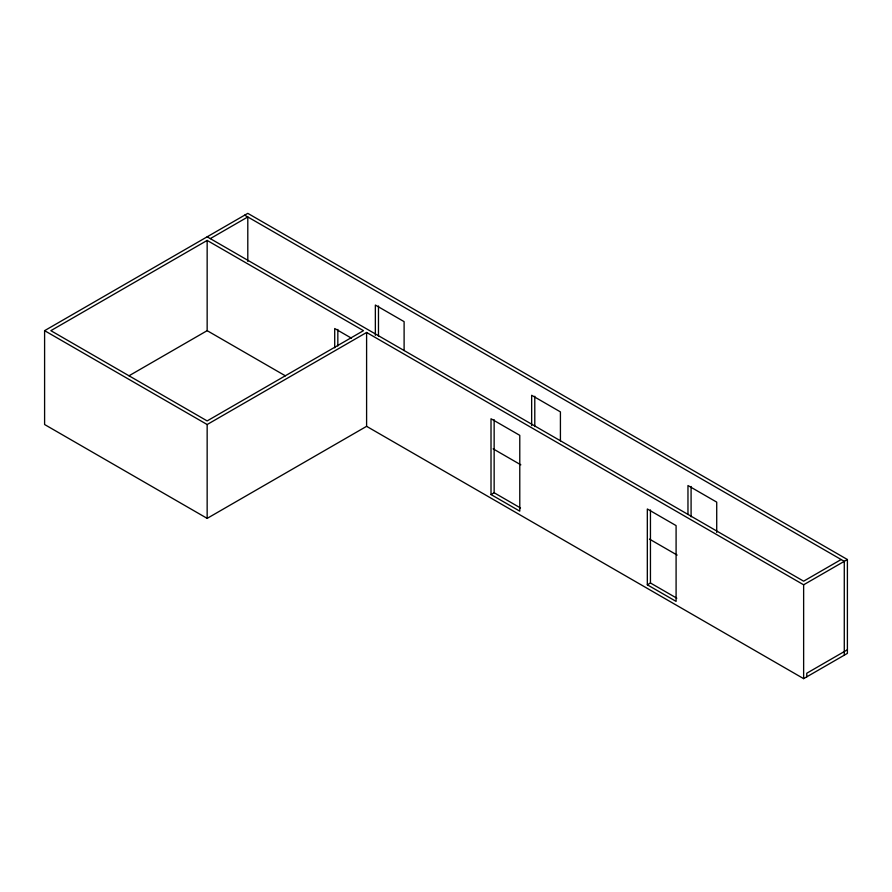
<?xml version="1.0" encoding="UTF-8"?>
<svg xmlns="http://www.w3.org/2000/svg" width="892" height="892" viewBox="0 0 892 892"><rect width="100%" height="100%" fill="white"/><g stroke="black" fill="none" stroke-linecap="round" stroke-linejoin="round"><path stroke-width="1.34" d="M44.6 330.664L247.798 213.355L847.4 559.529L847.4 653.379L803.636 678.645L366.601 426.331L207.156 518.375L44.6 424.525L44.6 330.664L207.156 424.525L366.601 332.471L803.636 584.795L847.4 559.529M207.156 240.427L50.855 330.664L207.156 420.913L363.468 330.664L207.156 240.427L207.156 330.664L285.373 375.822M210.289 238.621L247.798 216.957L247.798 261.389M129.006 375.788L207.156 330.664M491.013 494.547L519.78 511.161L519.78 435.352L491.013 418.749L491.013 494.547L494.146 492.752L520.504 507.972M647.324 584.795L676.091 601.398L676.091 525.6L647.324 508.986L647.324 584.795L650.446 582.989L676.816 598.209M841.145 559.529L803.636 581.183L207.156 236.815M847.4 649.766L806.758 673.237L806.758 676.85M244.676 215.15L844.278 561.336L844.278 655.185M351.481 338.191L334.712 328.501L334.712 347.802M493.153 448.854L520.828 464.832M649.465 539.102L677.139 555.08M803.636 584.795L803.636 678.645M716.722 532.457L716.722 502.129L687.966 485.527L687.966 514.472M691.088 486.475L691.088 516.803M650.446 509.945L650.446 582.989M560.421 440.826L560.421 411.892L531.654 395.279L531.654 425.607M534.787 396.238L534.787 426.554M494.146 419.697L494.146 492.752M404.109 350.589L404.109 321.644L375.354 305.042L375.354 335.359M378.476 305.989L378.476 336.317M366.601 332.471L366.601 426.331M337.834 329.449L337.834 345.996M207.156 424.525L207.156 518.375"/></g></svg>
